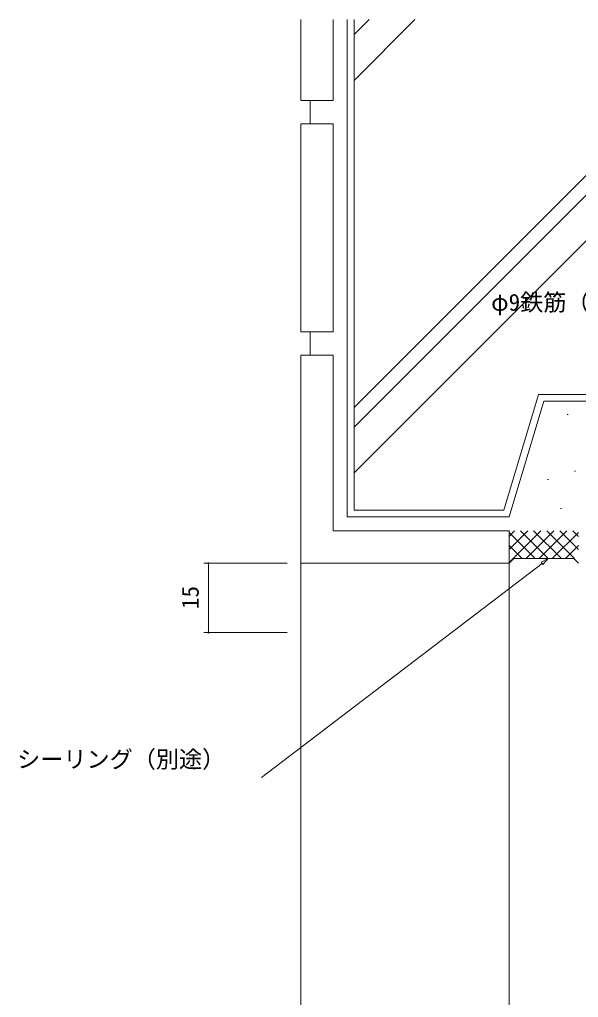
# Model space of a CAD drawing. Units: millimetres, scale not verified. Extents: x -841 to 746, y -594 to 534.
# Drawn here: x -610.1 to -489.3, y 111.5 to 322.8 of the extents above; entities that cross this region are included whole.
import ezdxf
from ezdxf.enums import TextEntityAlignment as Align

# ---------------------------------------------------------------- set-up
doc = ezdxf.new("R2010")
doc.units = ezdxf.units.MM
doc.header["$LTSCALE"] = 2
doc.layers.add('0-4_YSS_K', color=3, linetype='Continuous', lineweight=9)
doc.layers.add('0-5_YKK_D', color=6, linetype='Continuous', lineweight=9)
doc.styles.add('ＭＳ ゴシック', font='')
doc.styles.get('ＭＳ ゴシック').set_extended_font_data('MS Gothic')

msp = doc.modelspace()

# ---------------------------------------------------------------- linework, layer by layer
at = {"layer": '0-4_YSS_K'}
for p, q in [((-549.29, 305.328), (-549.29, 322.838)), ((-542.29, 305.328), (-542.29, 322.838)), ((-539.292, 215.328), (-539.292, 322.838)), ((-439.797, 322.838), (-537.792, 224.843)), ((-524.65, 322.838), (-537.792, 309.696)), ((-449.697, 322.838), (-537.792, 234.743)), ((-534.55, 322.838), (-537.792, 319.596)), ((-453.94, 322.838), (-537.792, 238.985)), ((-537.792, 322.838), (-537.792, 216.828)), ((-542.29, 305.328), (-549.29, 305.328)), ((-547.29, 300.328), (-547.29, 305.328)), ((-542.29, 300.328), (-549.29, 300.328)), ((-549.29, 255.328), (-549.29, 300.328)), ((-542.29, 255.328), (-542.29, 300.328)), ((-542.29, 255.328), (-549.29, 255.328)), ((-547.29, 250.328), (-547.29, 255.328)), ((-549.29, 205.328), (-549.29, 250.328)), ((-542.29, 250.328), (-549.29, 250.328)), ((-542.29, 212.328), (-542.29, 250.328)), ((-505.408, 216.828), (-497.908, 241.828)), ((-390.792, 241.828), (-497.908, 241.828)), ((-504.292, 215.328), (-496.792, 240.328)), ((-496.792, 240.328), (-389.292, 240.328)), ((-491.744, 237.484), (-491.544, 237.484)), ((-490.134, 225.208), (-489.934, 225.208)), ((-495.97, 223.397), (-495.77, 223.397)), ((-537.792, 216.828), (-505.408, 216.828)), ((-493.153, 217.158), (-492.953, 217.158)), ((-539.292, 215.328), (-504.292, 215.328)), ((-542.29, 212.328), (-504.29, 212.328)), ((-504.29, 211.13), (-503.091, 212.328)), ((-504.29, 208.301), (-500.263, 212.328)), ((-504.29, 205.473), (-497.435, 212.328)), ((-504.29, 211.985), (-498.633, 206.329)), ((-501.805, 212.328), (-495.805, 206.329)), ((-500.606, 206.329), (-494.606, 212.328)), ((-498.976, 212.328), (-492.976, 206.329)), ((-497.778, 206.329), (-491.778, 212.328)), ((-496.148, 212.328), (-490.148, 206.329)), ((-494.949, 206.329), (-489.292, 211.985)), ((-493.32, 212.328), (-489.292, 208.301)), ((-490.491, 212.328), (-489.292, 211.13)), ((-504.29, 209.157), (-501.462, 206.329)), ((-492.121, 206.329), (-489.292, 209.157)), ((-549.29, 205.328), (-549.283, -222.098)), ((-503.29, 206.329), (-504.29, 205.328)), ((-504.29, 205.328), (-504.29, -214.165))]:
    msp.add_line(p, q, dxfattribs=at)
for points in [[(-504.29, 212.328), (-504.29, 205.328), (-549.29, 205.328)], [(-503.29, 206.329), (-490.292, 206.329), (-489.292, 205.328)]]:
    msp.add_lwpolyline(points, dxfattribs=at)
at = {"layer": '0-5_YKK_D'}
for p, q in [((-552.29, 205.328), (-570.29, 205.328)), ((-569.29, 205.328), (-569.29, 190.326)), ((-497.157, 205.297), (-557.817, 159.032)), ((-497.328, 205.523), (-496.985, 205.072)), ((-495.805, 206.329), (-496.985, 205.072)), ((-552.29, 190.326), (-570.29, 190.326))]:
    msp.add_line(p, q, dxfattribs=at)
msp.add_lwpolyline([(-497.328, 205.523), (-495.805, 206.329), (-496.985, 205.072)], close=True, dxfattribs=at)
for centre, start, end in [((-569.29, 205.328), 90, 270), ((-569.29, 205.328), 270, 90), ((-569.29, 190.326), 90, 270), ((-569.29, 190.326), 270, 90)]:
    msp.add_arc(centre, 0.106, start, end, dxfattribs=at)

# ---------------------------------------------------------------- texts
at = {"layer": '0-5_YKK_D', "color": 4, "style": 'ＭＳ ゴシック'}
for s, p in [('φ9鉄筋（別途）', (-508.174, 258.795)), ('シーリング（別途）', (-610.657, 160.032))]:
    msp.add_text(s, height=3.666, dxfattribs=at).set_placement(p, align=Align.BOTTOM_LEFT)
msp.add_text('15', height=3.666, rotation=90, dxfattribs=at).set_placement((-570.29, 195.427), align=Align.BOTTOM_LEFT)

doc.saveas('drawing.dxf')
